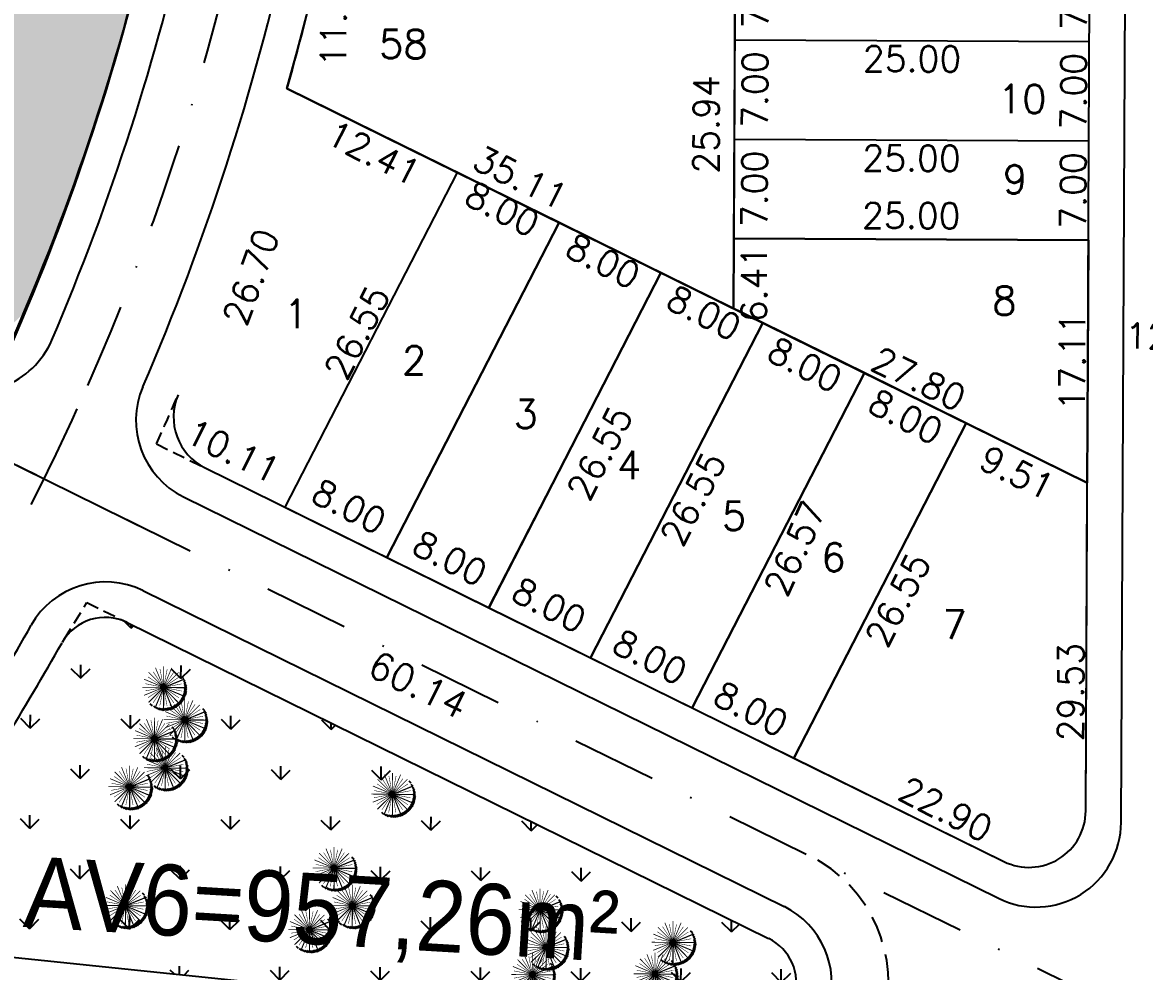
# Model space of a CAD drawing. Header units: millimetres. Extents: x -4430026 to 4783824, y 584 to 9593110.
# Drawn here: x 2468 to 2547.1, y 1715.4 to 1782.3 of the extents above; entities that cross this region are included whole.
import ezdxf
from ezdxf.enums import TextEntityAlignment as Align

# ---------------------------------------------------------------- set-up
doc = ezdxf.new("R2010")
doc.units = ezdxf.units.MM
doc.linetypes.add('DASHDOT', pattern=[1, 0.5, -0.25, 0, -0.25])
doc.linetypes.add('HIDDEN2', pattern=[0.1875, 0.125, -0.0625])
for name, color, linetype in [('boundary filipe', 6, 'Continuous'), ('BOUNDARY LOTES', 2, 'Continuous'), ('BOUNDARY VERDES', 92, 'Continuous'), ('Calçada', 1, 'Continuous'), ('Cota', 8, 'Continuous'), ('COTAS', 8, 'Continuous'), ('curvas', 4, 'Continuous'), ('Lotes', 2, 'Continuous'), ('nome', 2, 'Continuous'), ('Numero de lotes', 5, 'Continuous'), ('PAI_pDYD', 72, 'Continuous'), ('Parede', 4, 'Continuous'), ('Projeção', 8, 'HIDDEN2'), ('QUADRA', 4, 'Continuous'), ('QUADRO', 8, 'Continuous')]:
    doc.layers.add(name, color=color, linetype=linetype)
doc.styles.add('arcad1', font='romans.shx')
doc.styles.add('ARIAL', font='arial.ttf', dxfattribs={"height": 0.25})
doc.styles.add('ROMANS', font='romans.shx')
doc.dimstyles.new('BOLA100', dxfattribs={"dimscale": 0, "dimtxt": 1.9, "dimasz": 0.18, "dimexe": 0.18, "dimexo": 0.063, "dimgap": 0, "dimtad": 1, "dimzin": 4, "dimdsep": 46, "dimtxsty": 'ROMANS', "dimcen": 0.09, "dimse1": 1, "dimse2": 1, "dimsd1": 1, "dimsd2": 1, "dimclrt": 256, "dimaunit": 1, "dimadec": 4, "dimazin": 0, "dimtfac": 1.2, "dimtix": 1, "dimtmove": 2, "dimatfit": 3, "dimfxl": 1, "dimtvp": 2, "dimtolj": 1, "dimtzin": 4, "dimarcsym": 0})
doc.dimstyles.get("Standard").update_dxf_attribs({"dimtxt": 0.18, "dimasz": 0.18, "dimexe": 0.18, "dimexo": 0.0625, "dimgap": 0.09, "dimtad": 0, "dimtih": 1, "dimtoh": 1, "dimdec": 4, "dimzin": 0, "dimdsep": 46, "dimtxsty": 'Standard', "dimcen": 0.09, "dimadec": 0, "dimazin": 0, "dimtfac": 1, "dimtdec": 4, "dimtofl": 0, "dimtmove": 0, "dimatfit": 3, "dimfxl": 1, "dimtolj": 1, "dimtzin": 0, "dimarcsym": 0})

# ---------------------------------------------------------------- blocks, each defined once
blk = doc.blocks.new('PALMEIRA_PROPOSTA')
at = {"linetype": 'Continuous'}
h = blk.add_hatch(dxfattribs=at)
h.set_pattern_fill('_USER', color=250, scale=0.168035, angle=315, style=0, pattern_type=0)
h.set_pattern_definition([(315, (-2.75975, -4.60628), (0.1188187, 0.1188187), [])])
h.paths.add_polyline_path([(4.61, -0.41, 0.216766), (3.17, 2.76, -0.18118), (4.2, 0, -0.643702), (-2.76, -3.17, 0.693222)])
blk.add_hatch(color=1, dxfattribs=at).paths.add_polyline_path([(-0.4, 0, 1), (0.4, 0, 1)])
at = {"color": 98, "linetype": 'Continuous', "const_width": 0.15}
for points in [[(-2.97, 2.97), (-0.28, 0.28)], [(-1.61, 3.88), (-0.15, 0.37)], [(0, 4.2), (0, 0.4)], [(1.61, 3.88), (0.15, 0.37)], [(2.97, 2.97), (0.28, 0.28)], [(-4.2, 0), (-0.4, 0)], [(-3.88, 1.61), (-0.37, 0.15)], [(3.88, 1.61), (0.37, 0.15)], [(4.2, 0), (0.4, 0)], [(-3.88, -1.61), (-0.37, -0.15)], [(-2.97, -2.97), (-0.28, -0.28)], [(-1.61, -3.88), (-0.15, -0.37)], [(0, -4.2), (0, -0.4)], [(1.61, -3.88), (0.15, -0.37)], [(2.97, -2.97), (0.28, -0.28)], [(3.88, -1.61), (0.37, -0.15)]]:
    blk.add_lwpolyline(points, dxfattribs=at)
at = {"color": 96, "linetype": 'Continuous', "const_width": 0.1}
for points in [[(-2.06, 3.08), (-0.22, 0.33)], [(-0.72, 3.63), (-0.08, 0.39)], [(0.72, 3.63), (0.08, 0.39)], [(2.06, 3.08), (0.22, 0.33)], [(-3.63, 0.72), (-0.39, 0.08)], [(-3.08, 2.06), (-0.33, 0.22)], [(3.08, 2.06), (0.33, 0.22)], [(3.63, 0.72), (0.39, 0.08)], [(-3.63, -0.72), (-0.39, -0.08)], [(-3.08, -2.06), (-0.33, -0.22)], [(-2.06, -3.08), (-0.22, -0.33)], [(-0.72, -3.63), (-0.08, -0.39)], [(0.72, -3.63), (0.08, -0.39)], [(2.06, -3.08), (0.22, -0.33)], [(3.08, -2.06), (0.33, -0.22)], [(3.63, -0.72), (0.39, -0.08)]]:
    blk.add_lwpolyline(points, dxfattribs=at)
at = {"color": 98, "linetype": 'Continuous', "true_color": 0x001a00, "const_width": 0.15}
for points in [[(3.92, 1.52), (0.4, 0.07)], [(4.2, -0.07), (0.4, -0.07)], [(-2.92, -3.02), (-0.23, -0.34)], [(-1.54, -3.91), (-0.09, -0.4)], [(0.07, -4.2), (0.07, -0.4)], [(1.68, -3.85), (0.23, -0.34)], [(2.92, -3.02), (0.23, -0.33)], [(3.85, -1.67), (0.34, -0.21)]]:
    blk.add_lwpolyline(points, dxfattribs=at)
at = {"color": 1, "linetype": 'Continuous'}
blk.add_circle((0, 0), 0.4, dxfattribs=at)
blk = doc.blocks.new('*D14360')
at = {"layer": 'DEFPOINTS', "color": 0, "linetype": 'ByBlock'}
for p in [(2313.152, 1859.128), (2313.152, 1859.128), (2487.524, 1858.695), (2453.715, 1795.454), (2453.351, 1755.445)]:
    blk.add_point(p, dxfattribs=at)
at = {"layer": 'COTAS', "linetype": 'ByBlock', "insert": (2458.575, 1810.997), "char_height": 1.9, "attachment_point": 5, "rotation": 71.68683, "style": 'ROMANS'}
blk.add_mtext('\\A1;36°20\'32"', dxfattribs=at)
blk = doc.blocks.new('*D14411')
at = {"layer": 'DEFPOINTS', "color": 0, "linetype": 'ByBlock'}
for p in [(2469.55, 1750.141), (2523.496, 1723.566), (2522.465, 1721.474)]:
    blk.add_point(p, dxfattribs=at)
at = {"layer": 'COTAS', "linetype": 'ByBlock', "insert": (2495.912, 1735.614), "char_height": 1.9, "attachment_point": 5, "rotation": 333.77406, "style": 'ROMANS'}
blk.add_mtext('\\A1;60.14', dxfattribs=at)
blk = doc.blocks.new('*D13830')
at = {"layer": 'DEFPOINTS', "color": 0, "linetype": 'ByBlock'}
for p in [(2313.498, 1826.966), (2313.498, 1826.966), (2325.735, 1815.459), (2469.549, 1750.14), (2421.146, 1690.391)]:
    blk.add_point(p, dxfattribs=at)
at = {"layer": 'COTAS', "linetype": 'ByBlock', "insert": (2325.677, 1817.11), "char_height": 1.9, "attachment_point": 5, "rotation": 51.01676, "style": 'ROMANS'}
blk.add_mtext('\\A1;25°32\'36"', dxfattribs=at)
blk = doc.blocks.new('*D14006')
at = {"layer": 'DEFPOINTS', "color": 0}
for p in [(2543.124, 1756.639), (2555.323, 1756.581), (2555.323, 1756.581)]:
    blk.add_point(p, dxfattribs=at)
at = {"layer": 'nome', "color": 41, "insert": (2549.241, 1760.21), "char_height": 1.8, "attachment_point": 5, "rotation": 359.72858, "style": 'ROMANS'}
blk.add_mtext('\\A1;12.20', dxfattribs=at)
blk = doc.blocks.new('*D13172')
at = {"layer": 'DEFPOINTS', "color": 0}
for p in [(2488.394, 1788.231), (2482.919, 1777.117), (2493.517, 1777.067)]:
    blk.add_point(p, dxfattribs=at)
at = {"layer": 'Cota', "color": 41, "insert": (2489.944, 1782.654), "char_height": 1.8, "attachment_point": 5, "rotation": 89.72858, "style": 'ROMANS'}
blk.add_mtext('\\A1;11.14', dxfattribs=at)
blk = doc.blocks.new('*D13173')
at = {"layer": 'DEFPOINTS', "color": 0}
for p in [(2486.653, 1777.666), (2518.149, 1762.151), (2517.276, 1760.377)]:
    blk.add_point(p, dxfattribs=at)
at = {"layer": 'Cota', "color": 41, "insert": (2503.119, 1771.365), "char_height": 1.8, "attachment_point": 5, "rotation": 333.77406, "style": 'ROMANS'}
blk.add_mtext('\\A1;35.11', dxfattribs=at)
blk = doc.blocks.new('*D13174')
at = {"layer": 'DEFPOINTS', "color": 0}
for p in [(2518.272, 1788.089), (2519.877, 1788.081), (2518.149, 1762.151)]:
    blk.add_point(p, dxfattribs=at)
at = {"layer": 'Cota', "color": 41, "insert": (2516.216, 1775.129), "char_height": 1.8, "attachment_point": 5, "rotation": 89.72858, "style": 'ROMANS'}
blk.add_mtext('\\A1;25.94', dxfattribs=at)
blk = doc.blocks.new('*D13177')
at = {"layer": 'DEFPOINTS', "color": 0}
for p in [(2523.917, 1788.062), (2523.271, 1781.065), (2523.884, 1781.062)]:
    blk.add_point(p, dxfattribs=at)
at = {"layer": 'Cota', "color": 41, "insert": (2519.688, 1784.582), "char_height": 1.8, "attachment_point": 5, "rotation": 89.72858, "style": 'ROMANS'}
blk.add_mtext('\\A1;7.00', dxfattribs=at)
blk = doc.blocks.new('*D13178')
at = {"layer": 'DEFPOINTS', "color": 0}
for p in [(2523.884, 1781.062), (2523.238, 1774.065), (2523.238, 1774.065)]:
    blk.add_point(p, dxfattribs=at)
at = {"layer": 'Cota', "color": 41, "insert": (2519.655, 1777.582), "char_height": 1.8, "attachment_point": 5, "rotation": 89.72858, "style": 'ROMANS'}
blk.add_mtext('\\A1;7.00', dxfattribs=at)
blk = doc.blocks.new('*D13179')
at = {"layer": 'DEFPOINTS', "color": 0}
for p in [(2523.238, 1774.065), (2523.205, 1767.065), (2523.205, 1767.065)]:
    blk.add_point(p, dxfattribs=at)
at = {"layer": 'Cota', "color": 41, "insert": (2519.622, 1770.582), "char_height": 1.8, "attachment_point": 5, "rotation": 89.72858, "style": 'ROMANS'}
blk.add_mtext('\\A1;7.00', dxfattribs=at)
blk = doc.blocks.new('*D13180')
at = {"layer": 'DEFPOINTS', "color": 0}
for p in [(2523.205, 1767.065), (2521.162, 1760.667), (2523.175, 1760.657)]:
    blk.add_point(p, dxfattribs=at)
at = {"layer": 'Cota', "color": 41, "insert": (2519.59, 1763.878), "char_height": 1.8, "attachment_point": 5, "rotation": 89.72858, "style": 'ROMANS'}
blk.add_mtext('\\A1;6.41', dxfattribs=at)
blk = doc.blocks.new('*D13181')
at = {"layer": 'DEFPOINTS', "color": 0}
for p in [(2518.149, 1762.151), (2543.091, 1749.864), (2542.082, 1747.815)]:
    blk.add_point(p, dxfattribs=at)
at = {"layer": 'Cota', "color": 41, "insert": (2531.202, 1757.188), "char_height": 1.8, "attachment_point": 5, "rotation": 333.77406, "style": 'ROMANS'}
blk.add_mtext('\\A1;27.80', dxfattribs=at)
blk = doc.blocks.new('*D13182')
at = {"layer": 'DEFPOINTS', "color": 0}
for p in [(2534.56, 1754.067), (2532.28, 1749.44), (2543.091, 1749.864)]:
    blk.add_point(p, dxfattribs=at)
at = {"layer": 'Cota', "color": 41, "insert": (2538.137, 1750.568), "char_height": 1.8, "attachment_point": 5, "rotation": 333.77406, "style": 'ROMANS'}
blk.add_mtext('\\A1;9.51', dxfattribs=at)
blk = doc.blocks.new('*D13183')
at = {"layer": 'DEFPOINTS', "color": 0}
for p in [(2525.089, 1753.146), (2524.253, 1751.522), (2531.367, 1747.862)]:
    blk.add_point(p, dxfattribs=at)
at = {"layer": 'Cota', "color": 41, "insert": (2530.292, 1754.516), "char_height": 1.8, "attachment_point": 5, "rotation": 332.76954, "style": 'ROMANS'}
blk.add_mtext('\\A1;8.00', dxfattribs=at)
blk = doc.blocks.new('*D13184')
at = {"layer": 'DEFPOINTS', "color": 0}
for p in [(2518.967, 1758.733), (2517.975, 1756.806), (2524.253, 1751.522)]:
    blk.add_point(p, dxfattribs=at)
at = {"layer": 'Cota', "color": 41, "insert": (2523.179, 1758.177), "char_height": 1.8, "attachment_point": 5, "rotation": 332.76954, "style": 'ROMANS'}
blk.add_mtext('\\A1;8.00', dxfattribs=at)
blk = doc.blocks.new('*D13185')
at = {"layer": 'DEFPOINTS', "color": 0}
for p in [(2511.853, 1762.393), (2510.862, 1760.467), (2518.967, 1758.733)]:
    blk.add_point(p, dxfattribs=at)
at = {"layer": 'Cota', "color": 41, "insert": (2516.066, 1761.837), "char_height": 1.8, "attachment_point": 5, "rotation": 332.76954, "style": 'ROMANS'}
blk.add_mtext('\\A1;8.00', dxfattribs=at)
blk = doc.blocks.new('*D13186')
at = {"layer": 'DEFPOINTS', "color": 0}
for p in [(2504.203, 1765.011), (2503.748, 1764.127), (2511.853, 1762.393)]:
    blk.add_point(p, dxfattribs=at)
at = {"layer": 'Cota', "color": 41, "insert": (2508.952, 1765.498), "char_height": 1.8, "attachment_point": 5, "rotation": 332.76954, "style": 'ROMANS'}
blk.add_mtext('\\A1;8.00', dxfattribs=at)
blk = doc.blocks.new('*D13187')
at = {"layer": 'DEFPOINTS', "color": 0}
for p in [(2497.09, 1768.671), (2496.635, 1767.788), (2504.203, 1765.011)]:
    blk.add_point(p, dxfattribs=at)
at = {"layer": 'Cota', "color": 41, "insert": (2501.839, 1769.159), "char_height": 1.8, "attachment_point": 5, "rotation": 332.76954, "style": 'ROMANS'}
blk.add_mtext('\\A1;8.00', dxfattribs=at)
blk = doc.blocks.new('*D13188')
at = {"layer": 'DEFPOINTS', "color": 0}
for p in [(2485.595, 1772.733), (2485.088, 1771.749), (2497.086, 1767.937)]:
    blk.add_point(p, dxfattribs=at)
at = {"layer": 'Cota', "color": 41, "insert": (2492.761, 1773.095), "char_height": 1.8, "attachment_point": 5, "rotation": 332.76954, "style": 'ROMANS'}
blk.add_mtext('\\A1;12.41', dxfattribs=at)
blk = doc.blocks.new('*D13189')
at = {"layer": 'DEFPOINTS', "color": 0}
for p in [(2486.653, 1777.666), (2492.109, 1775.664), (2477.454, 1752.602)]:
    blk.add_point(p, dxfattribs=at)
at = {"layer": 'Cota', "color": 41, "insert": (2484.129, 1764.372), "char_height": 1.8, "attachment_point": 5, "rotation": 69.84541, "style": 'ROMANS'}
blk.add_mtext('\\A1;26.70', dxfattribs=at)
blk = doc.blocks.new('*D13190')
at = {"layer": 'DEFPOINTS', "color": 0}
for p in [(2477.824, 1753.334), (2486.892, 1748.867), (2485.787, 1746.624)]:
    blk.add_point(p, dxfattribs=at)
at = {"layer": 'Cota', "color": 41, "insert": (2482.844, 1752.087), "char_height": 1.8, "attachment_point": 5, "rotation": 333.77406, "style": 'ROMANS'}
blk.add_mtext('\\A1;10.11', dxfattribs=at)
blk = doc.blocks.new('*D13191')
at = {"layer": 'DEFPOINTS', "color": 0}
for p in [(2498.672, 1771.746), (2486.521, 1748.135), (2488.731, 1746.997)]:
    blk.add_point(p, dxfattribs=at)
at = {"layer": 'Cota', "color": 41, "insert": (2491.605, 1760.45), "char_height": 1.8, "attachment_point": 5, "rotation": 62.76954, "style": 'ROMANS'}
blk.add_mtext('\\A1;26.55', dxfattribs=at)
blk = doc.blocks.new('*D13192')
at = {"layer": 'DEFPOINTS', "color": 0}
for p in [(2486.892, 1748.867), (2494.006, 1745.206), (2492.95, 1743.156)]:
    blk.add_point(p, dxfattribs=at)
at = {"layer": 'Cota', "color": 41, "insert": (2491.041, 1748.187), "char_height": 1.8, "attachment_point": 5, "rotation": 332.76954, "style": 'ROMANS'}
blk.add_mtext('\\A1;8.00', dxfattribs=at)
blk = doc.blocks.new('*D13193')
at = {"layer": 'DEFPOINTS', "color": 0}
for p in [(2494.006, 1745.206), (2501.247, 1741.795), (2500.064, 1739.495)]:
    blk.add_point(p, dxfattribs=at)
at = {"layer": 'Cota', "color": 41, "insert": (2498.154, 1744.527), "char_height": 1.8, "attachment_point": 5, "rotation": 332.76954, "style": 'ROMANS'}
blk.add_mtext('\\A1;8.00', dxfattribs=at)
blk = doc.blocks.new('*D13194')
at = {"layer": 'DEFPOINTS', "color": 0}
for p in [(2501.127, 1742.163), (2508.24, 1738.502), (2507.057, 1736.202)]:
    blk.add_point(p, dxfattribs=at)
at = {"layer": 'Cota', "color": 41, "insert": (2505.147, 1741.234), "char_height": 1.8, "attachment_point": 5, "rotation": 332.76954, "style": 'ROMANS'}
blk.add_mtext('\\A1;8.00', dxfattribs=at)
blk = doc.blocks.new('*D13195')
at = {"layer": 'DEFPOINTS', "color": 0}
for p in [(2508.24, 1738.502), (2515.482, 1735.091), (2514.17, 1732.542)]:
    blk.add_point(p, dxfattribs=at)
at = {"layer": 'Cota', "color": 41, "insert": (2512.26, 1737.573), "char_height": 1.8, "attachment_point": 5, "rotation": 332.76954, "style": 'ROMANS'}
blk.add_mtext('\\A1;8.00', dxfattribs=at)
blk = doc.blocks.new('*D13196')
at = {"layer": 'DEFPOINTS', "color": 0}
for p in [(2515.482, 1735.091), (2522.659, 1731.555), (2521.283, 1728.881)]:
    blk.add_point(p, dxfattribs=at)
at = {"layer": 'Cota', "color": 41, "insert": (2519.374, 1733.912), "char_height": 1.8, "attachment_point": 5, "rotation": 332.76954, "style": 'ROMANS'}
blk.add_mtext('\\A1;8.00', dxfattribs=at)
blk = doc.blocks.new('*D13197')
at = {"layer": 'DEFPOINTS', "color": 0}
for p in [(2522.659, 1731.555), (2543.202, 1721.435), (2541.642, 1718.405)]:
    blk.add_point(p, dxfattribs=at)
at = {"layer": 'Cota', "color": 41, "insert": (2533.11, 1726.844), "char_height": 1.8, "attachment_point": 5, "rotation": 332.76954, "style": 'ROMANS'}
blk.add_mtext('\\A1;22.90', dxfattribs=at)
blk = doc.blocks.new('*D13198')
at = {"layer": 'DEFPOINTS', "color": 0}
for p in [(2543.091, 1749.864), (2545.591, 1749.852), (2542.952, 1720.336)]:
    blk.add_point(p, dxfattribs=at)
at = {"layer": 'Cota', "color": 41, "insert": (2541.922, 1735.105), "char_height": 1.8, "attachment_point": 5, "rotation": 89.72858, "style": 'ROMANS'}
blk.add_mtext('\\A1;29.53', dxfattribs=at)
blk = doc.blocks.new('*D13199')
at = {"layer": 'DEFPOINTS', "color": 0}
for p in [(2534.56, 1754.067), (2539.017, 1751.773), (2522.409, 1730.455)]:
    blk.add_point(p, dxfattribs=at)
at = {"layer": 'Cota', "color": 41, "insert": (2529.74, 1741.615), "char_height": 1.8, "attachment_point": 5, "rotation": 62.76954, "style": 'ROMANS'}
blk.add_mtext('\\A1;26.55', dxfattribs=at)
blk = doc.blocks.new('*D13200')
at = {"layer": 'DEFPOINTS', "color": 0}
for p in [(2527.382, 1757.602), (2531.196, 1755.894), (2516.518, 1733.357)]:
    blk.add_point(p, dxfattribs=at)
at = {"layer": 'Cota', "color": 41, "insert": (2522.479, 1745.243), "char_height": 1.8, "attachment_point": 5, "rotation": 65.86386, "style": 'ROMANS'}
blk.add_mtext('\\A1;26.57', dxfattribs=at)
blk = doc.blocks.new('*D13201')
at = {"layer": 'DEFPOINTS', "color": 0}
for p in [(2520.204, 1761.138), (2524.572, 1758.891), (2508.054, 1737.527)]:
    blk.add_point(p, dxfattribs=at)
at = {"layer": 'Cota', "color": 41, "insert": (2515.296, 1748.732), "char_height": 1.8, "attachment_point": 5, "rotation": 62.76954, "style": 'ROMANS'}
blk.add_mtext('\\A1;26.55', dxfattribs=at)
blk = doc.blocks.new('*D13202')
at = {"layer": 'DEFPOINTS', "color": 0}
for p in [(2513.027, 1764.674), (2517.988, 1762.121), (2500.877, 1741.063)]:
    blk.add_point(p, dxfattribs=at)
at = {"layer": 'Cota', "color": 41, "insert": (2508.712, 1751.963), "char_height": 1.8, "attachment_point": 5, "rotation": 62.76954, "style": 'ROMANS'}
blk.add_mtext('\\A1;26.55', dxfattribs=at)
blk = doc.blocks.new('*D13203')
at = {"layer": 'DEFPOINTS', "color": 0}
for p in [(2518.173, 1767.089), (2543.173, 1766.971), (2518.164, 1765.158)]:
    blk.add_point(p, dxfattribs=at)
at = {"layer": 'Cota', "color": 41, "insert": (2530.681, 1768.698), "char_height": 1.8, "attachment_point": 5, "rotation": 359.72858, "style": 'ROMANS'}
blk.add_mtext('\\A1;25.00', dxfattribs=at)
blk = doc.blocks.new('*D13204')
at = {"layer": 'DEFPOINTS', "color": 0}
for p in [(2543.173, 1766.971), (2543.091, 1749.864), (2545.591, 1749.852)]:
    blk.add_point(p, dxfattribs=at)
at = {"layer": 'Cota', "color": 41, "insert": (2542.032, 1758.422), "char_height": 1.8, "attachment_point": 5, "rotation": 89.72858, "style": 'ROMANS'}
blk.add_mtext('\\A1;17.11', dxfattribs=at)
blk = doc.blocks.new('*D13205')
at = {"layer": 'DEFPOINTS', "color": 0}
for p in [(2540.97, 1773.981), (2545.706, 1773.959), (2540.936, 1766.981)]:
    blk.add_point(p, dxfattribs=at)
at = {"layer": 'Cota', "color": 41, "insert": (2542.089, 1770.476), "char_height": 1.8, "attachment_point": 5, "rotation": 89.72858, "style": 'ROMANS'}
blk.add_mtext('\\A1;7.00', dxfattribs=at)
blk = doc.blocks.new('*D13206')
at = {"layer": 'DEFPOINTS', "color": 0}
for p in [(2543.239, 1780.971), (2545.739, 1780.959), (2540.97, 1773.981)]:
    blk.add_point(p, dxfattribs=at)
at = {"layer": 'Cota', "color": 41, "insert": (2542.122, 1777.476), "char_height": 1.8, "attachment_point": 5, "rotation": 89.72858, "style": 'ROMANS'}
blk.add_mtext('\\A1;7.00', dxfattribs=at)
blk = doc.blocks.new('*D13207')
at = {"layer": 'DEFPOINTS', "color": 0}
for p in [(2543.272, 1787.971), (2545.772, 1787.959), (2543.239, 1780.971)]:
    blk.add_point(p, dxfattribs=at)
at = {"layer": 'Cota', "color": 41, "insert": (2542.155, 1784.476), "char_height": 1.8, "attachment_point": 5, "rotation": 89.72858, "style": 'ROMANS'}
blk.add_mtext('\\A1;7.00', dxfattribs=at)
blk = doc.blocks.new('*D13288')
at = {"layer": 'DEFPOINTS', "color": 0}
for p in [(2518.239, 1781.089), (2543.239, 1780.971), (2543.216, 1776.088)]:
    blk.add_point(p, dxfattribs=at)
at = {"layer": 'Cota', "color": 41, "insert": (2530.733, 1779.747), "char_height": 1.8, "attachment_point": 5, "rotation": 359.72858, "style": 'ROMANS'}
blk.add_mtext('\\A1;25.00', dxfattribs=at)
blk = doc.blocks.new('*D13289')
at = {"layer": 'DEFPOINTS', "color": 0}
for p in [(2518.206, 1774.089), (2543.206, 1773.971), (2543.183, 1769.088)]:
    blk.add_point(p, dxfattribs=at)
at = {"layer": 'Cota', "color": 41, "insert": (2530.7, 1772.747), "char_height": 1.8, "attachment_point": 5, "rotation": 359.72858, "style": 'ROMANS'}
blk.add_mtext('\\A1;25.00', dxfattribs=at)
blk = doc.blocks.new('*D8637')
at = {"layer": 'DEFPOINTS', "color": 0, "linetype": 'ByBlock'}
for p in [(2313.152, 1859.128), (2313.152, 1859.128), (2487.524, 1858.695), (2453.715, 1795.454), (2453.351, 1755.445)]:
    blk.add_point(p, dxfattribs=at)
at = {"layer": 'COTAS', "linetype": 'ByBlock', "insert": (2458.575, 1810.997), "char_height": 1.9, "attachment_point": 5, "rotation": 71.68683, "style": 'ROMANS'}
blk.add_mtext('\\A1;36°20\'32"', dxfattribs=at)
blk = doc.blocks.new('*D8726')
at = {"layer": 'DEFPOINTS', "color": 0}
for p in [(2488.394, 1788.231), (2482.919, 1777.117), (2493.517, 1777.067)]:
    blk.add_point(p, dxfattribs=at)
at = {"layer": 'Cota', "color": 41, "insert": (2489.944, 1782.654), "char_height": 1.8, "attachment_point": 5, "rotation": 89.72858, "style": 'ROMANS'}
blk.add_mtext('\\A1;11.14', dxfattribs=at)
blk = doc.blocks.new('*D8727')
at = {"layer": 'DEFPOINTS', "color": 0}
for p in [(2518.967, 1758.733), (2517.975, 1756.806), (2524.253, 1751.522)]:
    blk.add_point(p, dxfattribs=at)
at = {"layer": 'Cota', "color": 41, "insert": (2523.179, 1758.177), "char_height": 1.8, "attachment_point": 5, "rotation": 332.76954, "style": 'ROMANS'}
blk.add_mtext('\\A1;8.00', dxfattribs=at)
blk = doc.blocks.new('*D8728')
at = {"layer": 'DEFPOINTS', "color": 0}
for p in [(2511.853, 1762.393), (2510.862, 1760.467), (2518.967, 1758.733)]:
    blk.add_point(p, dxfattribs=at)
at = {"layer": 'Cota', "color": 41, "insert": (2516.066, 1761.837), "char_height": 1.8, "attachment_point": 5, "rotation": 332.76954, "style": 'ROMANS'}
blk.add_mtext('\\A1;8.00', dxfattribs=at)
blk = doc.blocks.new('*D8729')
at = {"layer": 'DEFPOINTS', "color": 0}
for p in [(2486.653, 1777.666), (2492.109, 1775.664), (2477.454, 1752.602)]:
    blk.add_point(p, dxfattribs=at)
at = {"layer": 'Cota', "color": 41, "insert": (2484.129, 1764.372), "char_height": 1.8, "attachment_point": 5, "rotation": 69.84541, "style": 'ROMANS'}
blk.add_mtext('\\A1;26.70', dxfattribs=at)
blk = doc.blocks.new('*D8730')
at = {"layer": 'DEFPOINTS', "color": 0}
for p in [(2477.824, 1753.334), (2486.892, 1748.867), (2485.787, 1746.624)]:
    blk.add_point(p, dxfattribs=at)
at = {"layer": 'Cota', "color": 41, "insert": (2482.844, 1752.087), "char_height": 1.8, "attachment_point": 5, "rotation": 333.77406, "style": 'ROMANS'}
blk.add_mtext('\\A1;10.11', dxfattribs=at)
blk = doc.blocks.new('*D8731')
at = {"layer": 'DEFPOINTS', "color": 0}
for p in [(2486.892, 1748.867), (2494.006, 1745.206), (2492.95, 1743.156)]:
    blk.add_point(p, dxfattribs=at)
at = {"layer": 'Cota', "color": 41, "insert": (2491.041, 1748.187), "char_height": 1.8, "attachment_point": 5, "rotation": 332.76954, "style": 'ROMANS'}
blk.add_mtext('\\A1;8.00', dxfattribs=at)
blk = doc.blocks.new('*D8732')
at = {"layer": 'DEFPOINTS', "color": 0}
for p in [(2494.006, 1745.206), (2501.247, 1741.795), (2500.064, 1739.495)]:
    blk.add_point(p, dxfattribs=at)
at = {"layer": 'Cota', "color": 41, "insert": (2498.154, 1744.527), "char_height": 1.8, "attachment_point": 5, "rotation": 332.76954, "style": 'ROMANS'}
blk.add_mtext('\\A1;8.00', dxfattribs=at)
blk = doc.blocks.new('*D8733')
at = {"layer": 'DEFPOINTS', "color": 0}
for p in [(2501.127, 1742.163), (2508.24, 1738.502), (2507.057, 1736.202)]:
    blk.add_point(p, dxfattribs=at)
at = {"layer": 'Cota', "color": 41, "insert": (2505.147, 1741.234), "char_height": 1.8, "attachment_point": 5, "rotation": 332.76954, "style": 'ROMANS'}
blk.add_mtext('\\A1;8.00', dxfattribs=at)
blk = doc.blocks.new('*D8734')
at = {"layer": 'DEFPOINTS', "color": 0}
for p in [(2508.24, 1738.502), (2515.482, 1735.091), (2514.17, 1732.542)]:
    blk.add_point(p, dxfattribs=at)
at = {"layer": 'Cota', "color": 41, "insert": (2512.26, 1737.573), "char_height": 1.8, "attachment_point": 5, "rotation": 332.76954, "style": 'ROMANS'}
blk.add_mtext('\\A1;8.00', dxfattribs=at)
blk = doc.blocks.new('*D8735')
at = {"layer": 'DEFPOINTS', "color": 0}
for p in [(2515.482, 1735.091), (2522.659, 1731.555), (2521.283, 1728.881)]:
    blk.add_point(p, dxfattribs=at)
at = {"layer": 'Cota', "color": 41, "insert": (2519.374, 1733.912), "char_height": 1.8, "attachment_point": 5, "rotation": 332.76954, "style": 'ROMANS'}
blk.add_mtext('\\A1;8.00', dxfattribs=at)
blk = doc.blocks.new('*D8736')
at = {"layer": 'DEFPOINTS', "color": 0}
for p in [(2520.204, 1761.138), (2524.572, 1758.891), (2508.054, 1737.527)]:
    blk.add_point(p, dxfattribs=at)
at = {"layer": 'Cota', "color": 41, "insert": (2515.296, 1748.732), "char_height": 1.8, "attachment_point": 5, "rotation": 62.76954, "style": 'ROMANS'}
blk.add_mtext('\\A1;26.55', dxfattribs=at)
blk = doc.blocks.new('*D8737')
at = {"layer": 'DEFPOINTS', "color": 0}
for p in [(2513.027, 1764.674), (2517.988, 1762.121), (2500.877, 1741.063)]:
    blk.add_point(p, dxfattribs=at)
at = {"layer": 'Cota', "color": 41, "insert": (2508.712, 1751.963), "char_height": 1.8, "attachment_point": 5, "rotation": 62.76954, "style": 'ROMANS'}
blk.add_mtext('\\A1;26.55', dxfattribs=at)

msp = doc.modelspace()

# ---------------------------------------------------------------- hatches: boundary and pattern name
at = {"layer": 'BOUNDARY VERDES'}
h = msp.add_hatch(dxfattribs=at)
h.set_pattern_fill('GRASS', color=256, scale=5, angle=-0.27142, style=0)
h.set_pattern_definition([(89.7286, (2461.387, 1711.3856), (-3.51875, 3.55224), [0.9375, -6.13357]), (44.729, (2461.387, 1711.3856), (-3.51875, 3.55224), [0.9375, -4.0625]), (134.729, (2461.387, 1711.3856), (-3.55224, -3.51875), [0.9375, -4.0625])])
h.paths.add_polyline_path([(2475.398, 1740.014, 0.398359), (2470.8, 1738.59, -0.02207), (2462.399, 1725.08, 0.568808), (2466.374, 1716.501), (2518.718, 1711.114, 0.8365), (2520.623, 1717.735)])
at = {"layer": 'QUADRO'}
h = msp.add_hatch(dxfattribs=at)
h.set_pattern_fill('SWAMP', color=256, scale=3, angle=-0.27142, style=0)
h.set_pattern_definition([(359.7286, (2316.8248, 1761.4433), (1.51229, 2.59094), [0.375, -2.625]), (89.7286, (2317.0123, 1761.4424), (-1.487676, 2.605153), [0.1875, -5.008652]), (89.7286, (2317.0591, 1761.4422), (-1.487676, 2.605153), [0.15, -5.046152]), (89.7286, (2316.9654, 1761.4427), (-1.487676, 2.605153), [0.15, -5.046152]), (59.7286, (2317.106, 1761.442), (-1.487676, 2.605153), [0.12, -2.88]), (119.7286, (2316.9185, 1761.443), (-2.999966, 0.014211), [0.12, -2.88])])
h.paths.add_polyline_path([(2481.841, 1946.585, 0.420871), (2478.278, 1950.101), (2382.65, 1948.385, 0.407587), (2379.213, 1944.903), (2378.584, 1812.08, 0.040897), (2378.628, 1811.51), (2384.197, 1776.722, 0.395602), (2387.985, 1773.791, -0.133397), (2463.78, 1760.747, 0.426479), (2468.488, 1762.577, 0.090693), (2481.248, 1821.553)])

# ---------------------------------------------------------------- linework, layer by layer
at = {"layer": 'boundary filipe', "elevation": 2.439}
msp.add_lwpolyline([(2379.229, 1948.324), (2378.582, 1811.793), (2384.973, 1771.876, -0.14876), (2466.215, 1757.57, 0.100101), (2481.248, 1821.47), (2481.857, 1950.165), (2379.229, 1948.324)], format="xyb", dxfattribs=at)
msp.add_lwpolyline([(2379.229, 1948.324), (2378.582, 1811.793), (2384.973, 1771.876, -0.14876), (2466.215, 1757.57, 0.100101), (2481.248, 1821.47), (2481.857, 1950.165), (2379.229, 1948.324)], format="xyb", dxfattribs=at)
at = {"layer": 'BOUNDARY LOTES', "elevation": 2.439}
for points in [[(2518.272, 1788.089), (2518.149, 1762.151), (2486.653, 1777.666), (2487.379, 1780.289), (2488.144, 1783.237), (2488.724, 1785.621), (2489.318, 1788.226), (2518.272, 1788.089)], [(2518.173, 1767.089), (2543.173, 1766.971), (2543.091, 1749.864), (2518.149, 1762.151), (2518.173, 1767.089)]]:
    msp.add_lwpolyline(points, dxfattribs=at)
for points in [[(2518.239, 1781.089), (2518.272, 1788.089), (2489.318, 1788.226, -0.015138), (2486.653, 1777.666), (2498.672, 1771.746), (2518.149, 1762.151), (2518.173, 1767.089), (2518.206, 1774.089)], [(2543.091, 1749.864), (2534.56, 1754.067), (2522.409, 1730.455), (2537.214, 1723.162, 0.55405), (2542.982, 1726.731)]]:
    msp.add_lwpolyline(points, format="xyb", close=True, dxfattribs=at)
for points in [[(2505.849, 1768.21), (2498.672, 1771.746), (2486.521, 1748.135), (2493.699, 1744.599)], [(2513.027, 1764.674), (2505.849, 1768.21), (2493.699, 1744.599), (2500.901, 1741.051)], [(2543.173, 1766.971), (2518.173, 1767.089), (2518.149, 1762.151), (2543.091, 1749.864)], [(2520.204, 1761.138), (2513.027, 1764.674), (2500.901, 1741.051), (2508.054, 1737.527)], [(2520.204, 1761.138), (2513.027, 1764.674), (2500.901, 1741.051), (2508.054, 1737.527)], [(2527.382, 1757.602), (2520.204, 1761.138), (2508.054, 1737.527), (2515.232, 1733.991)], [(2527.382, 1757.602), (2520.204, 1761.138), (2508.054, 1737.527), (2515.232, 1733.991)], [(2534.56, 1754.067), (2527.382, 1757.602), (2515.232, 1733.991), (2522.409, 1730.456)]]:
    msp.add_lwpolyline(points, close=True, dxfattribs=at)
at = {"layer": 'Calçada'}
for p, q in [((2545.478, 1725.92, 2.439), (2546.529, 1947.689, 2.439)), ((2479.363, 1748.874, 2.439), (2536.827, 1720.566, 2.439)), ((2476.503, 1742.257, 2.439), (2521.728, 1719.978, 2.439))]:
    msp.add_line(p, q, dxfattribs=at)
for centre, radius, start, end in [((2313.635, 1826.948, 2.439), 170.2, 336.80704, 358.16784), ((2313.635, 1826.948, 2.439), 177.4, 336.64943, 358.19984), ((2464.565, 1762.282, 2.439), 6, 244.51241, 336.80704), ((2464.565, 1762.282, 2.439), 6, 244.51241, 336.80704), ((2482.014, 1754.257, 2.439), 6, 156.64943, 243.77406), ((2482.014, 1754.257, 2.439), 6, 156.64943, 243.77406), ((2539.478, 1725.949, 2.439), 6, 243.77406, 359.72858), ((2519.077, 1714.596, 2.439), 6, 264.12413, 63.77406), ((2519.077, 1714.596, 2.439), 6, 264.12413, 63.77406)]:
    msp.add_arc(centre, radius, start, end, dxfattribs=at)
at = {"layer": 'Calçada', "ltscale": 15}
for centre, radius, start, end in [((2473.851, 1736.875, 2.439), 6, 63.77406, 150.65523), ((2473.851, 1736.875, 2.439), 6, 63.77406, 150.65523), ((2313.635, 1826.948, 2.439), 177.8, 325.59794, 330.65523)]:
    msp.add_arc(centre, radius, start, end, dxfattribs=at)
at = {"layer": 'COTAS', "linetype": 'ByBlock'}
msp.add_line((2462.721, 1753.502, 2.439), (2477.166, 1746.391, 2.439), dxfattribs=at)
msp.add_line((2462.721, 1753.502, 2.439), (2477.166, 1746.391, 2.439), dxfattribs=at)
at = {"layer": 'curvas'}
for centre, start, end in [((2482.661, 1754.495, 2.439), 156.79759, 243.77406), ((2482.661, 1754.495, 2.439), 156.79759, 243.77406), ((2538.982, 1726.75, 2.439), 243.77406, 359.72858)]:
    msp.add_arc(centre, 4, start, end, dxfattribs=at)
at = {"layer": 'Lotes'}
for p, q in [((2518.149, 1762.151, 2.439), (2519.029, 1947.819, 2.439)), ((2518.149, 1762.151, 2.439), (2518.924, 1925.619, 2.439)), ((2518.239, 1781.089, 2.439), (2543.239, 1780.971, 2.439)), ((2486.653, 1777.666, 2.439), (2543.091, 1749.864, 2.439)), ((2518.206, 1774.089, 2.439), (2543.206, 1773.971, 2.439)), ((2498.672, 1771.746, 2.439), (2486.521, 1748.135, 2.439)), ((2505.849, 1768.21, 2.439), (2493.699, 1744.599, 2.439)), ((2518.173, 1767.089, 2.439), (2543.173, 1766.971, 2.439)), ((2513.027, 1764.674, 2.439), (2500.877, 1741.063, 2.439)), ((2513.027, 1764.674, 2.439), (2500.877, 1741.063, 2.439)), ((2520.204, 1761.138, 2.439), (2508.054, 1737.527, 2.439)), ((2520.204, 1761.138, 2.439), (2508.054, 1737.527, 2.439)), ((2520.204, 1761.138, 2.439), (2508.054, 1737.527, 2.439)), ((2520.204, 1761.138, 2.439), (2508.054, 1737.527, 2.439)), ((2527.382, 1757.602, 2.439), (2515.232, 1733.991, 2.439)), ((2527.382, 1757.602, 2.439), (2515.232, 1733.991, 2.439)), ((2527.382, 1757.602, 2.439), (2515.232, 1733.991, 2.439)), ((2527.382, 1757.602, 2.439), (2515.232, 1733.991, 2.439)), ((2534.56, 1754.067, 2.439), (2522.409, 1730.455, 2.439)), ((2534.56, 1754.067, 2.439), (2522.409, 1730.455, 2.439))]:
    msp.add_line(p, q, dxfattribs=at)
at = {"layer": 'Projeção', "linetype": 'DASHDOT', "ltscale": 12}
msp.add_line((2463.607, 1753.069, 2.439), (2549.007, 1710.998, 2.439), dxfattribs=at)
at = {"layer": 'Projeção', "ltscale": 7}
for p, q in [((2477.454, 1752.602, 2.439), (2480.893, 1750.907, 2.439)), ((2477.454, 1752.602, 2.439), (2480.893, 1750.907, 2.439)), ((2470.963, 1738.852, 2.439), (2472.556, 1741.414, 2.439)), ((2470.963, 1738.852, 2.439), (2472.556, 1741.414, 2.439)), ((2472.556, 1741.414, 2.439), (2475.392, 1740.017, 2.439)), ((2472.556, 1741.414, 2.439), (2475.392, 1740.017, 2.439))]:
    msp.add_line(p, q, dxfattribs=at)
at = {"layer": 'Projeção', "linetype": 'DASHDOT', "ltscale": 12}
msp.add_arc((2313.635, 1826.948, 2.439), 173.8, 336.16483, 358.18409, dxfattribs=at)
at = {"layer": 'Projeção', "linetype": 'DASHDOT', "ltscale": 15}
msp.add_arc((2313.635, 1826.948, 2.439), 173.8, 308.21331, 336.16483, dxfattribs=at)
at = {"layer": 'Projeção', "ltscale": 7}
msp.add_arc((2313.635, 1826.948, 2.439), 179.9, 335.58974, 336.79759, dxfattribs=at)
msp.add_arc((2313.635, 1826.948, 2.439), 179.9, 335.58974, 336.79759, dxfattribs=at)
at = {"layer": 'Projeção', "ltscale": 15}
msp.add_arc((2519.077, 1714.596, 2.439), 10, 264.12413, 63.77406, dxfattribs=at)
msp.add_arc((2519.077, 1714.596, 2.439), 10, 264.12413, 63.77406, dxfattribs=at)
at = {"layer": 'QUADRA'}
for p, q in [((2542.982, 1726.731, 2.439), (2544.029, 1947.701, 2.439)), ((2480.893, 1750.907, 2.439), (2537.214, 1723.162, 2.439)), ((2475.398, 1740.014, 2.439), (2520.623, 1717.735, 2.439)), ((2466.374, 1716.501, 2.439), (2518.718, 1711.114, 2.439)), ((2466.374, 1716.501, 2.439), (2518.718, 1711.114, 2.439))]:
    msp.add_line(p, q, dxfattribs=at)
at = {"layer": 'QUADRA', "elevation": 2.439}
msp.add_lwpolyline([(2384.973, 1771.876), (2378.582, 1811.793), (2379.229, 1948.324), (2481.84, 1950.165), (2481.228, 1820.944, -0.098055), (2466.293, 1757.53, 0.148917)], format="xyb", close=True, dxfattribs=at)
at = {"layer": 'QUADRA'}
for centre, radius, start, end in [((2473.851, 1736.875, 2.439), 3.5, 63.77406, 150.65523), ((2473.851, 1736.875, 2.439), 3.5, 63.77406, 150.65523), ((2313.635, 1826.948, 2.439), 180.3, 325.59794, 330.65523), ((2519.077, 1714.596, 2.439), 3.5, 264.12413, 63.77406), ((2519.077, 1714.596, 2.439), 3.5, 264.12413, 63.77406), ((2519.077, 1714.596, 2.439), 3.5, 264.12413, 63.77406), ((2519.077, 1714.596, 2.439), 3.5, 264.12413, 63.77406)]:
    msp.add_arc(centre, radius, start, end, dxfattribs=at)

# ---------------------------------------------------------------- block references
at = {"layer": 'PAI_pDYD', "color": 2, "xscale": 0.3550421296895795, "yscale": 0.3550421296895365, "zscale": 0.3550421296895365, "rotation": 359.7285806882999}
for p in [(2477.956, 1735.438, 2.439), (2479.448, 1733.153, 2.439), (2479.448, 1733.153, 2.439), (2477.317, 1731.816, 2.439), (2477.317, 1731.816, 2.439), (2478.071, 1729.763, 87.857), (2478.071, 1729.763, 87.857), (2475.561, 1728.426, 2.439), (2475.561, 1728.426, 2.439), (2494.093, 1727.906, 2.439), (2494.093, 1727.906, 2.439), (2489.973, 1722.696, 2.439), (2489.973, 1722.696, 2.439), (2475.26, 1720.057, 2.439), (2475.26, 1720.057, 2.439), (2491.257, 1720.049, 2.439), (2491.257, 1720.049, 2.439), (2504.499, 1719.767, 2.439), (2504.499, 1719.767, 2.439), (2488.242, 1718.355, 2.439), (2488.242, 1718.355, 2.439), (2504.921, 1717.111, 2.439), (2504.921, 1717.111, 2.439), (2513.87, 1717.466, 2.439), (2513.87, 1717.466, 2.439), (2503.962, 1715.187, 2.439), (2503.962, 1715.187, 2.439), (2512.603, 1715.238, 2.439), (2512.603, 1715.238, 2.439)]:
    msp.add_blockref('PALMEIRA_PROPOSTA', p, dxfattribs=at)

# ---------------------------------------------------------------- texts
at = {"layer": 'Numero de lotes', "style": 'arcad1'}
for s, p in [('58', (2494.868, 1780.789, 2.439)), ('58', (2494.868, 1780.789, 2.439)), ('10', (2538.499, 1776.917, 2.439)), ('9', (2537.991, 1771.25, 2.439)), ('8', (2537.244, 1762.709, 2.439)), ('1', (2487.293, 1761.774, 2.439)), ('1', (2487.293, 1761.774, 2.439)), ('2', (2495.631, 1758.496, 2.439)), ('2', (2495.631, 1758.496, 2.439)), ('3', (2503.501, 1754.711, 2.439)), ('3', (2503.501, 1754.711, 2.439)), ('4', (2510.795, 1751.122, 2.439)), ('4', (2510.795, 1751.122, 2.439)), ('5', (2518.185, 1747.531, 2.439)), ('5', (2518.185, 1747.531, 2.439)), ('6', (2525.194, 1744.616, 2.439)), ('6', (2525.194, 1744.616, 2.439)), ('7', (2533.733, 1739.867, 2.439))]:
    msp.add_text(s, height=2, rotation=359.72858, dxfattribs=at).set_placement(p, align=Align.MIDDLE_CENTER)
at = {"layer": 'Parede', "extrusion": (-0.083108, 0.024499, 0.996239), "style": 'ARIAL', "width": 0.9}
msp.add_text('AV6=957,26m²', height=5, rotation=102.96746, dxfattribs=at).set_placement((-2346.271, 1874.502, -160.578))
msp.add_text('AV6=957,26m²', height=5, rotation=102.96746, dxfattribs=at).set_placement((-2346.271, 1874.502, -160.578))

# ---------------------------------------------------------------- dimensions: what is measured, and where the dimension line sits
at = {"layer": 'Cota'}
for base, p1, p2, angle, picture, middle in [((2493.517, 1777.067, 2.439), (2488.394, 1788.231, 2.439), (2482.919, 1777.117, 2.439), 89.72858, '*D13172', (2489.944, 1782.654, 2.439)), ((2493.517, 1777.067, 2.439), (2488.394, 1788.231, 2.439), (2482.919, 1777.117, 2.439), 89.72858, '*D8726', (2489.944, 1782.654, 2.439)), ((2545.772, 1787.959, 2.439), (2543.239, 1780.971, 2.439), (2543.272, 1787.971, 2.439), 269.72858, '*D13207', (2542.155, 1784.476, 2.439)), ((2523.238, 1774.065, 2.439), (2523.884, 1781.062, 2.439), (2523.238, 1774.065, 2.439), 89.72858, '*D13178', (2519.655, 1777.582, 2.439)), ((2545.739, 1780.959, 2.439), (2540.97, 1773.981, 2.439), (2543.239, 1780.971, 2.439), 269.72858, '*D13206', (2542.122, 1777.476, 2.439)), ((2485.595, 1772.733, 2.439), (2497.086, 1767.937, 2.439), (2485.088, 1771.749, 2.439), 332.76954, '*D13188', (2492.761, 1773.095, 2.439)), ((2523.205, 1767.065, 2.439), (2523.238, 1774.065, 2.439), (2523.205, 1767.065, 2.439), 89.72858, '*D13179', (2519.622, 1770.582, 2.439)), ((2496.635, 1767.788, 2.439), (2504.203, 1765.011, 2.439), (2497.09, 1768.671, 2.439), 332.76954, '*D13187', (2501.839, 1769.159, 2.439)), ((2503.748, 1764.127, 2.439), (2511.853, 1762.393, 2.439), (2504.203, 1765.011, 2.439), 332.76954, '*D13186', (2508.952, 1765.498, 2.439)), ((2523.175, 1760.657, 2.439), (2523.205, 1767.065, 2.439), (2521.162, 1760.667, 2.439), 89.72858, '*D13180', (2519.59, 1763.878, 2.439)), ((2510.862, 1760.467, 2.439), (2518.967, 1758.733, 2.439), (2511.853, 1762.393, 2.439), 332.76954, '*D13185', (2516.066, 1761.837, 2.439)), ((2510.862, 1760.467, 2.439), (2518.967, 1758.733, 2.439), (2511.853, 1762.393, 2.439), 332.76954, '*D8728', (2516.066, 1761.837, 2.439)), ((2517.975, 1756.806, 2.439), (2524.253, 1751.522, 2.439), (2518.967, 1758.733, 2.439), 332.76954, '*D13184', (2523.179, 1758.177, 2.439)), ((2517.975, 1756.806, 2.439), (2524.253, 1751.522, 2.439), (2518.967, 1758.733, 2.439), 332.76954, '*D8727', (2523.179, 1758.177, 2.439)), ((2500.064, 1739.495, 2.439), (2494.006, 1745.206, 2.439), (2501.247, 1741.795, 2.439), 152.76954, '*D13193', (2498.154, 1744.527, 2.439)), ((2500.064, 1739.495, 2.439), (2494.006, 1745.206, 2.439), (2501.247, 1741.795, 2.439), 152.76954, '*D8732', (2498.154, 1744.527, 2.439)), ((2507.057, 1736.202, 2.439), (2501.127, 1742.163, 2.439), (2508.24, 1738.502, 2.439), 152.76954, '*D13194', (2505.147, 1741.234, 2.439)), ((2507.057, 1736.202, 2.439), (2501.127, 1742.163, 2.439), (2508.24, 1738.502, 2.439), 152.76954, '*D8733', (2505.147, 1741.234, 2.439)), ((2514.17, 1732.542, 2.439), (2508.24, 1738.502, 2.439), (2515.482, 1735.091, 2.439), 152.76954, '*D13195', (2512.26, 1737.573, 2.439)), ((2514.17, 1732.542, 2.439), (2508.24, 1738.502, 2.439), (2515.482, 1735.091, 2.439), 152.76954, '*D8734', (2512.26, 1737.573, 2.439)), ((2521.283, 1728.881, 2.439), (2515.482, 1735.091, 2.439), (2522.659, 1731.555, 2.439), 152.76954, '*D13196', (2519.374, 1733.912, 2.439)), ((2521.283, 1728.881, 2.439), (2515.482, 1735.091, 2.439), (2522.659, 1731.555, 2.439), 152.76954, '*D8735', (2519.374, 1733.912, 2.439)), ((2541.642, 1718.405, 2.439), (2522.659, 1731.555, 2.439), (2543.202, 1721.435, 2.439), 152.76954, '*D13197', (2533.11, 1726.844, 2.439))]:
    dim = msp.add_linear_dim(base=base, p1=p1, p2=p2, angle=angle, dimstyle='Standard', override={"dimtxt": 1.8, "dimexo": 0.063, "dimgap": 0, "dimtih": 0, "dimtoh": 0, "dimdec": 2, "dimzin": 4, "dimtxsty": 'ROMANS', "dimse1": 1, "dimse2": 1, "dimsd1": 1, "dimsd2": 1, "dimclrt": 41, "dimtfac": 1.2, "dimtdec": 2, "dimtix": 1, "dimtofl": 1, "dimtmove": 2, "dimfxl": 0.18, "dimfxlon": 1, "dimtvp": 2, "dimtzin": 4}, dxfattribs=at)
    dim.commit()
    dim.dimension.update_dxf_attribs({"geometry": picture, "text_midpoint": middle})
for p1, p2, distance, picture, middle in [((2518.149, 1762.151, 2.439), (2518.272, 1788.089, 2.439), -1.605, '*D13174', (2516.216, 1775.129, 2.439)), ((2523.917, 1788.062, 2.439), (2523.884, 1781.062, 2.439), -0.612, '*D13177', (2519.688, 1784.582, 2.439)), ((2518.239, 1781.089, 2.439), (2543.239, 1780.971, 2.439), -4.883, '*D13288', (2530.733, 1779.747, 2.439)), ((2477.454, 1752.602, 2.439), (2486.653, 1777.666, 2.439), -5.811, '*D13189', (2484.129, 1764.372, 2.439)), ((2477.454, 1752.602, 2.439), (2486.653, 1777.666, 2.439), -5.811, '*D8729', (2484.129, 1764.372, 2.439)), ((2486.653, 1777.666, 2.439), (2518.149, 1762.151, 2.439), -1.977, '*D13173', (2503.119, 1771.365, 2.439)), ((2518.206, 1774.089, 2.439), (2543.206, 1773.971, 2.439), -4.883, '*D13289', (2530.7, 1772.747, 2.439)), ((2540.936, 1766.981, 2.439), (2540.97, 1773.981, 2.439), -4.736, '*D13205', (2542.089, 1770.476, 2.439)), ((2498.672, 1771.746, 2.439), (2486.521, 1748.135, 2.439), 2.485, '*D13191', (2491.605, 1760.45, 2.439)), ((2543.173, 1766.971, 2.439), (2518.173, 1767.089, 2.439), 1.932, '*D13203', (2530.681, 1768.698, 2.439)), ((2543.173, 1766.971, 2.439), (2543.091, 1749.864, 2.439), 2.5, '*D13204', (2542.032, 1758.422, 2.439)), ((2500.877, 1741.063, 2.439), (2513.027, 1764.674, 2.439), -5.58, '*D13202', (2508.712, 1751.963, 2.439)), ((2500.877, 1741.063, 2.439), (2513.027, 1764.674, 2.439), -5.58, '*D8737', (2508.712, 1751.963, 2.439)), ((2518.149, 1762.151, 2.439), (2543.091, 1749.864, 2.439), -2.284, '*D13181', (2531.202, 1757.188, 2.439)), ((2508.054, 1737.527, 2.439), (2520.204, 1761.138, 2.439), -4.912, '*D13201', (2515.296, 1748.732, 2.439)), ((2508.054, 1737.527, 2.439), (2520.204, 1761.138, 2.439), -4.912, '*D8736', (2515.296, 1748.732, 2.439)), ((2516.518, 1733.357, 2.439), (2527.382, 1757.602, 2.439), -4.179, '*D13200', (2522.479, 1745.243, 2.439)), ((2531.367, 1747.862, 2.439), (2524.253, 1751.522, 2.439), -1.826, '*D13183', (2530.292, 1754.516, 2.439)), ((2477.824, 1753.334, 2.439), (2486.892, 1748.867, 2.439), -2.5, '*D13190', (2482.844, 1752.087, 2.439)), ((2477.824, 1753.334, 2.439), (2486.892, 1748.867, 2.439), -2.5, '*D8730', (2482.844, 1752.087, 2.439)), ((2522.4093, 1730.4555, 2.4392), (2534.5596, 1754.0666, 2.4392), -5.0124, '*D13199', (2529.7404, 1741.6148, 2.4392)), ((2543.091, 1749.864, 2.439), (2534.56, 1754.067, 2.439), 5.158, '*D13182', (2538.137, 1750.568, 2.439)), ((2486.892, 1748.867, 2.439), (2494.006, 1745.206, 2.439), -2.306, '*D13192', (2491.041, 1748.187, 2.439)), ((2486.892, 1748.867, 2.439), (2494.006, 1745.206, 2.439), -2.306, '*D8731', (2491.041, 1748.187, 2.439)), ((2542.952, 1720.336, 2.439), (2543.091, 1749.864, 2.439), -2.5, '*D13198', (2541.922, 1735.105, 2.439))]:
    dim = msp.add_aligned_dim(p1=p1, p2=p2, distance=distance, dimstyle='Standard', override={"dimtxt": 1.8, "dimexo": 0.063, "dimgap": 0, "dimtih": 0, "dimtoh": 0, "dimdec": 2, "dimzin": 4, "dimtxsty": 'ROMANS', "dimse1": 1, "dimse2": 1, "dimsd1": 1, "dimsd2": 1, "dimclrt": 41, "dimtfac": 1.2, "dimtdec": 2, "dimtix": 1, "dimtofl": 1, "dimtmove": 2, "dimfxl": 0.18, "dimfxlon": 1, "dimtvp": 2, "dimtzin": 4}, dxfattribs=at)
    dim.commit()
    dim.dimension.update_dxf_attribs({"geometry": picture, "text_midpoint": middle})
at = {"layer": 'COTAS', "linetype": 'ByBlock'}
for base, line1, line2, override, picture, middle in [((2453.715, 1795.454), ((2313.152, 1859.128, 2.439), (2453.351, 1755.445, 2.439)), ((2313.152, 1859.128, 2.439), (2487.524, 1858.695, 2.439)), {"dimscale": 1, "dimdec": 0, "dimazin": 1, "dimfxl": 0.18}, '*D14360', (2458.575, 1810.997, 2.439)), ((2453.715, 1795.454), ((2313.152, 1859.128, 2.439), (2453.351, 1755.445, 2.439)), ((2313.152, 1859.128, 2.439), (2487.524, 1858.695, 2.439)), {"dimscale": 1, "dimdec": 0, "dimazin": 1, "dimfxl": 0.18}, '*D8637', (2458.575, 1810.997, 2.439)), ((2325.735, 1815.459), ((2313.498, 1826.966, 2.439), (2469.549, 1750.14, 2.439)), ((2421.146, 1690.391, 2.439), (2313.498, 1826.966, 2.439)), {"dimscale": 1, "dimdec": 0, "dimazin": 1}, '*D13830', (2325.677, 1817.11, 2.439))]:
    dim = msp.add_angular_dim_2l(base=base, line1=line1, line2=line2, dimstyle='BOLA100', override=override, dxfattribs=at)
    dim.commit()
    dim.dimension.update_dxf_attribs({"geometry": picture, "text_midpoint": middle})
dim = msp.add_aligned_dim(p1=(2469.55, 1750.141, 2.439), p2=(2523.496, 1723.566, 2.439), distance=-2.332, dimstyle='BOLA100', override={"dimscale": 1}, dxfattribs=at)
dim.commit()
dim.dimension.update_dxf_attribs({"geometry": '*D14411', "text_midpoint": (2495.912, 1735.614, 2.439)})
at = {"layer": 'nome'}
dim = msp.add_aligned_dim(p1=(2543.124, 1756.639, 2.439), p2=(2555.323, 1756.581, 2.439), distance=0, dimstyle='Standard', override={"dimtxt": 1.8, "dimexo": 0.063, "dimgap": 0, "dimtih": 0, "dimtoh": 0, "dimdec": 2, "dimzin": 4, "dimtxsty": 'ROMANS', "dimse1": 1, "dimse2": 1, "dimsd1": 1, "dimsd2": 1, "dimclrt": 41, "dimtfac": 1.2, "dimtdec": 2, "dimtix": 1, "dimtofl": 1, "dimtmove": 2, "dimfxl": 0.18, "dimfxlon": 1, "dimtvp": 2, "dimtzin": 4}, dxfattribs=at)
dim.commit()
dim.dimension.update_dxf_attribs({"geometry": '*D14006', "text_midpoint": (2549.241, 1760.21, 2.439)})

doc.saveas('drawing.dxf')
